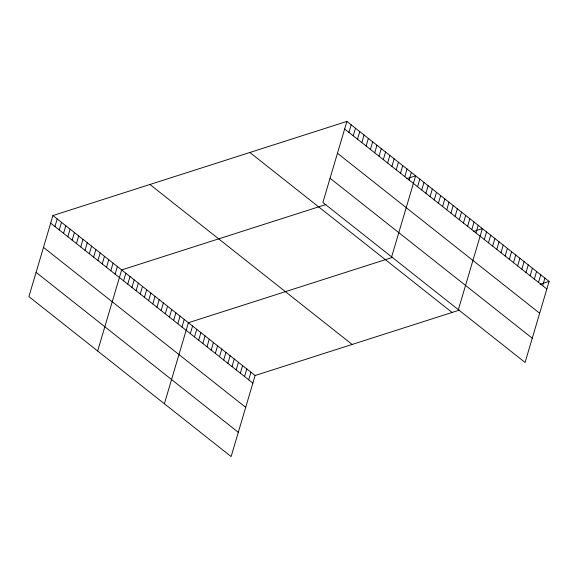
<?xml version="1.0" encoding="UTF-8"?>
<svg xmlns="http://www.w3.org/2000/svg" width="578" height="578" viewBox="0 0 578 578"><rect width="100%" height="100%" fill="white"/><g stroke="black" fill="none" stroke-linecap="round" stroke-linejoin="round"><path stroke-width="0.87" d="M346.887 121.423L322.878 202.488L525.084 362.457L549.1 281.392L346.887 121.423L52.916 215.543L28.9 296.608L231.113 456.577L255.122 375.512L459.438 310.097M54.961 226.54L57.208 218.939M59.252 229.943L61.506 222.342M63.551 233.339L65.805 225.738M67.85 236.742L70.097 229.141M72.149 240.137L74.396 232.537M76.441 243.533L78.695 235.94M80.739 246.936L82.994 239.335M85.038 250.332L87.285 242.738M89.337 253.735L91.584 246.134M93.629 257.131L95.883 249.537M97.928 260.534L100.182 252.933M102.227 263.929L104.474 256.336M106.525 267.332L108.772 259.732M110.817 270.728L113.071 263.135M115.116 274.131L117.37 266.53M97.653 350.998L121.662 269.933L325.978 204.518M123.584 280.829L125.838 273.228M127.752 284.13L130.007 276.53M131.929 287.425L134.175 279.831M136.097 290.727L138.344 283.126M140.266 294.029L142.52 286.428M144.435 297.323L146.689 289.73M148.611 300.625L150.858 293.024M152.78 303.927L155.027 296.326M156.949 307.221L159.203 299.628M161.118 310.523L163.372 302.923M165.294 313.825L167.541 306.224M169.462 317.12L171.709 309.519M173.631 320.422L175.885 312.821M177.8 323.723L180.054 316.123M181.969 327.018L184.223 319.417M164.383 403.784L188.392 322.719L392.708 257.311M190.314 333.622L192.568 326.021M194.483 336.916L196.737 329.316M198.651 340.218L200.906 332.617M202.827 343.52L205.074 335.919M206.996 346.814L209.25 339.214M211.165 350.116L213.419 342.516M215.334 353.411L217.588 345.817M219.51 356.713L221.757 349.112M223.679 360.015L225.933 352.414M227.848 363.309L230.102 355.716M232.016 366.611L234.271 359.01M236.192 369.913L238.439 362.312M240.361 373.207L242.616 365.614M244.53 376.509L246.784 368.909M248.699 379.811L250.953 372.21M348.931 132.427L351.186 124.826M353.23 135.823L355.484 128.222M357.529 139.226L359.776 131.625M361.828 142.621L364.075 135.021M366.12 146.024L368.374 138.424M370.419 149.42L372.673 141.82M374.717 152.823L376.964 145.222M379.016 156.219L381.263 148.618M383.308 159.622L385.562 152.021M387.607 163.018L389.861 155.417M391.906 166.421L394.153 158.82M396.205 169.816L398.452 162.216M400.496 173.219L402.75 165.619M404.795 176.615L407.049 169.014M409.094 180.018L411.341 172.417M391.631 256.878L415.64 175.813L406.818 178.638M417.562 186.716L419.809 179.115M421.73 190.01L423.985 182.417M425.899 193.312L428.154 185.711M430.075 196.614L432.322 189.013M434.244 199.909L436.491 192.315M438.413 203.21L440.667 195.61M442.582 206.512L444.836 198.911M446.758 209.807L449.005 202.213M450.927 213.109L453.174 205.508M455.096 216.41L457.35 208.81M459.264 219.705L461.519 212.104M463.44 223.007L465.687 215.406M467.609 226.309L469.856 218.708M471.778 229.603L474.032 222.003M475.947 232.905L478.201 225.304M458.361 309.671L482.37 228.606L473.548 231.431M484.292 239.502L486.539 231.901M488.461 242.803L490.715 235.203M492.629 246.105L494.884 238.504M496.798 249.4L499.052 241.799M500.974 252.702L503.221 245.101M505.143 255.996L507.397 248.403M509.312 259.298L511.566 251.697M513.481 262.6L515.735 254.999M517.657 265.894L519.904 258.301M521.826 269.196L524.08 261.596M525.994 272.498L528.249 264.897M530.163 275.793L532.417 268.199M534.339 279.095L536.586 271.494M538.508 282.396L540.762 274.796M542.677 285.691L544.931 278.097M540.278 284.217L549.1 281.392M344.64 129.024L546.846 288.993M337.458 153.271L539.664 313.24M330.06 178.248L532.266 338.217M249.877 152.484L452.09 312.452M149.926 184.483L352.139 344.452M52.916 215.543L255.122 375.512M50.662 223.144L252.875 383.106M43.48 247.384L245.693 407.353M36.082 272.361L238.295 432.33"/></g></svg>
